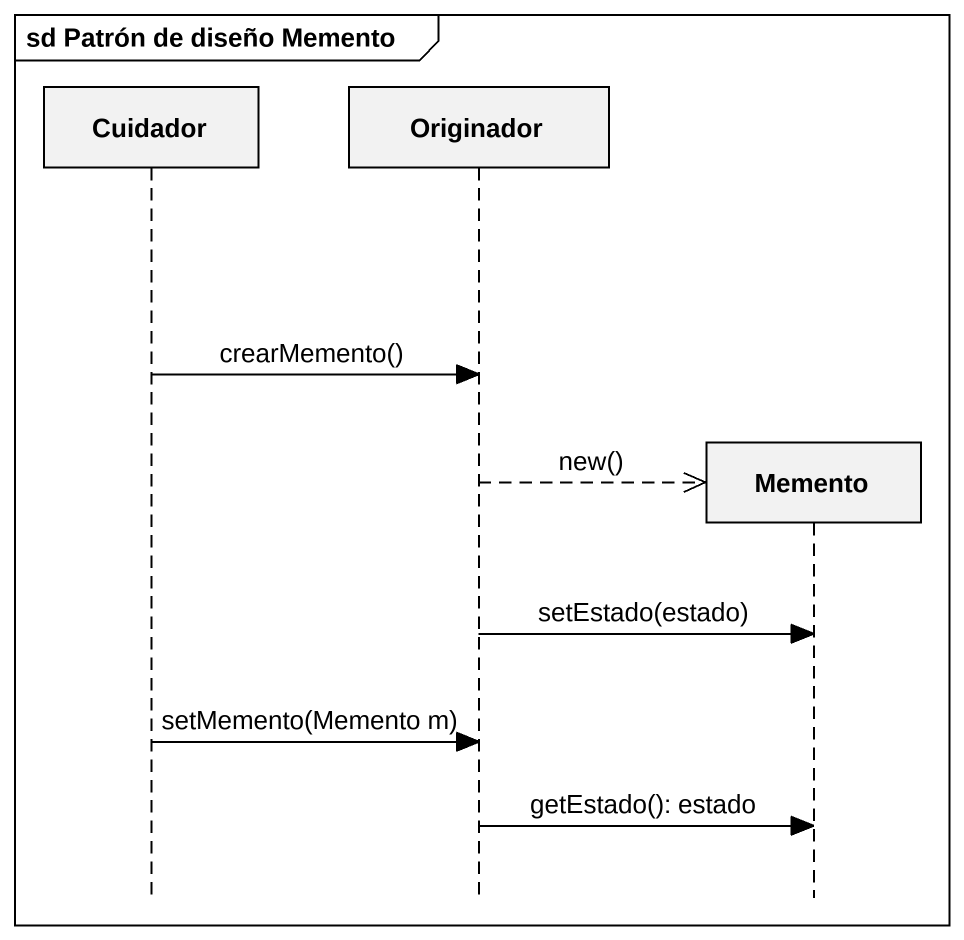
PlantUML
@startuml
mainframe sd Patrón de diseño Memento
hide footbox
participant Cuidador
participant Originador
participant Memento

Cuidador -> Originador : crearMemento()
Originador -->> Memento ** : new()
Originador -> Memento : setEstado(estado)
Cuidador -> Originador : setMemento(Memento m)
Originador -> Memento : getEstado(): estado
@enduml
